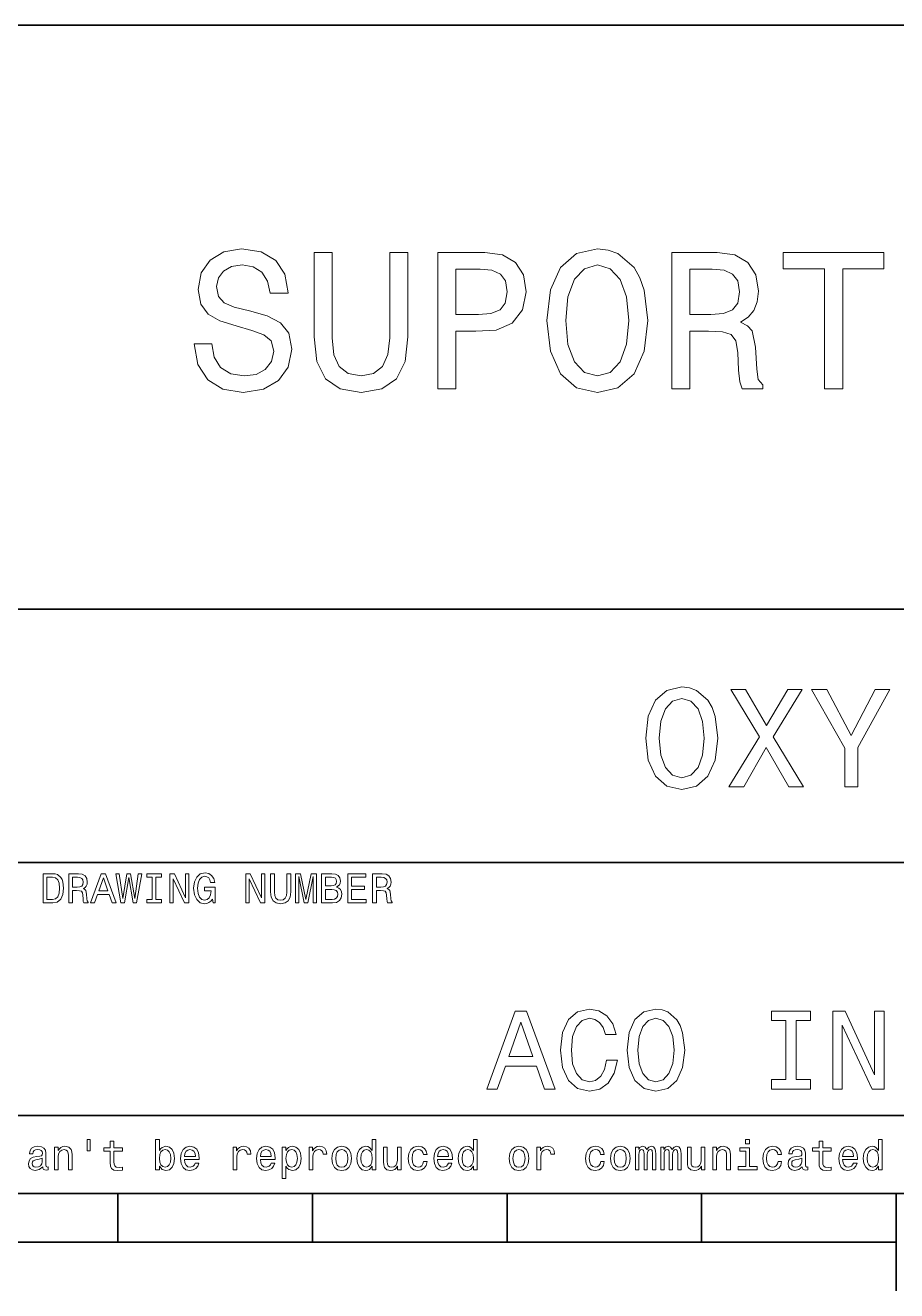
# Model space of a CAD drawing. Extents: x 0 to 420, y 0 to 297.
# Drawn here: x 265.2 to 310, y 5 to 70 of the extents above; entities that cross this region are included whole.
import ezdxf

# ---------------------------------------------------------------- set-up
doc = ezdxf.new("R2010")
doc.units = 0

msp = doc.modelspace()

# ---------------------------------------------------------------- linework, layer by layer
at = {"color": 7, "lineweight": 35}
for p, q in [((220, 70), (410, 70)), ((220, 40), (385, 40)), ((220, 27), (385, 27)), ((220, 14), (385, 14)), ((10, 10), (410, 10)), ((220, 10), (410, 10)), ((110, 7.5), (310, 7.5))]:
    msp.add_line(p, q, dxfattribs=at)
at = {"color": 7, "lineweight": 35, "ltscale": 0.0625}
for p, q in [((270, 10), (270, 7.5)), ((280, 10), (280, 7.5)), ((290, 10), (290, 7.5)), ((300, 10), (300, 7.5))]:
    msp.add_line(p, q, dxfattribs=at)
at = {"color": 7, "lineweight": 35, "ltscale": 0.125}
msp.add_line((310, 10), (310, 5), dxfattribs=at)
at = {"color": 7, "lineweight": 13}
for points in [[(274.829956, 53.643372), (273.912109, 53.643372), (274.113831, 52.574207), (274.618164, 51.787464), (275.394806, 51.3134), (276.443787, 51.14193), (277.482697, 51.303314), (278.259369, 51.747116), (278.753601, 52.443081), (278.93515, 53.36095), (278.783844, 54.188038), (278.360229, 54.722622), (277.674347, 55.075645), (276.75647, 55.337894), (275.969727, 55.529537), (275.455322, 55.751442), (275.162811, 56.074207), (275.072052, 56.578529), (275.162811, 57.032421), (275.425079, 57.375359), (275.828522, 57.607346), (276.38327, 57.688038), (276.94812, 57.587173), (277.391937, 57.314842), (277.684448, 56.86095), (277.825653, 56.245674), (278.7435, 56.245674), (278.7435, 56.26585), (278.582123, 57.213974), (278.108063, 57.920029), (277.361664, 58.363831), (276.353027, 58.515129), (275.445251, 58.363831), (274.739197, 57.940201), (274.285309, 57.28458), (274.123901, 56.437317), (274.255035, 55.680836), (274.638336, 55.166424), (275.2435, 54.823486), (276.070587, 54.561237), (276.887604, 54.32925), (277.502869, 54.107349), (277.876068, 53.78458), (278.007202, 53.260086), (277.886169, 52.725502), (277.573486, 52.322044), (277.099426, 52.069885), (276.484131, 51.989193), (275.798279, 52.100143), (275.273773, 52.422909), (274.940918, 52.947407)], [(292.047546, 54.833572), (292.229095, 53.260086), (292.753601, 52.100143), (293.570587, 51.384007), (294.639771, 51.14193), (295.698853, 51.384007), (296.52594, 52.100143), (297.040344, 53.260086), (297.231995, 54.833572), (297.040344, 56.396973), (296.818451, 57.032421), (296.52594, 57.556915), (295.698853, 58.273052), (295.194519, 58.454609), (294.639771, 58.525215), (293.560516, 58.273052), (292.7435, 57.567001), (292.229095, 56.407059)], [(280.085022, 53.996395), (280.226227, 52.735588), (280.670013, 51.837894), (281.416412, 51.323486), (282.495667, 51.14193), (283.56485, 51.323486), (284.311249, 51.837894), (284.755035, 52.725502), (284.906342, 53.996395), (284.906342, 58.333572), (283.968292, 58.333572), (283.968292, 53.945965), (283.877502, 53.088615), (283.605194, 52.473343), (283.141205, 52.110229), (282.495667, 51.989193), (281.829956, 52.110229), (281.365997, 52.473343), (281.093658, 53.078529), (281.01297, 53.945965), (281.01297, 58.333572), (280.085022, 58.333572)], [(286.439484, 51.333572), (287.367432, 51.333572), (287.367432, 54.288902), (288.39624, 54.288902), (289.43515, 54.339336), (290.262238, 54.692364), (290.796814, 55.378242), (290.978394, 56.31628), (290.837158, 57.183716), (290.433716, 57.819164), (289.768005, 58.20245), (288.860229, 58.333572), (286.439484, 58.333572)], [(298.462524, 51.333572), (299.400574, 51.333572), (299.400574, 54.288902), (300.358795, 54.288902), (301.06485, 54.258644), (301.508636, 54.117435), (301.750732, 53.78458), (301.851593, 53.18948), (301.902008, 52.2817), (301.962524, 51.6866), (302.083557, 51.333572), (303.142639, 51.333572), (303.142639, 51.525215), (302.910645, 51.807636), (302.829956, 52.33213), (302.759369, 53.461815), (302.587891, 54.298988), (302.355896, 54.561237), (301.992798, 54.75288), (302.39624, 55.005043), (302.67868, 55.358067), (302.860229, 55.801872), (302.920746, 56.336456), (302.779541, 57.183716), (302.376068, 57.819164), (301.710358, 58.20245), (300.802582, 58.333572), (298.462524, 58.333572)], [(306.319885, 51.333572), (307.247833, 51.333572), (307.247833, 57.486309), (309.365997, 57.486309), (309.365997, 58.333572), (304.19165, 58.333572), (304.19165, 57.486309), (306.319885, 57.486309)], [(288.608063, 57.476223), (289.213257, 57.415707), (289.657043, 57.224064), (289.919312, 56.871037), (290.010071, 56.31628), (289.90921, 55.731266), (289.636871, 55.378242), (289.172913, 55.196686), (288.537476, 55.146252), (287.367432, 55.146252), (287.367432, 57.476223)], [(293.015839, 54.833572), (293.126801, 56.054031), (293.459656, 56.951729), (293.97406, 57.496395), (294.639771, 57.688038), (295.29538, 57.496395), (295.809784, 56.941643), (296.142639, 56.043945), (296.263672, 54.833572), (296.142639, 53.61311), (295.809784, 52.715416), (295.29538, 52.17075), (294.639771, 51.989193), (293.97406, 52.17075), (293.459656, 52.715416), (293.126801, 53.603024)], [(300.540344, 57.476223), (301.155609, 57.415707), (301.589325, 57.224064), (301.861664, 56.871037), (301.952454, 56.31628), (301.851593, 55.731266), (301.579254, 55.378242), (301.115265, 55.196686), (300.479828, 55.146252), (299.400574, 55.146252), (299.400574, 57.476223)], [(297.125366, 33.381126), (297.255035, 32.257206), (297.629669, 31.428675), (298.213257, 30.917147), (298.976929, 30.744236), (299.733429, 30.917147), (300.324188, 31.428675), (300.69162, 32.257206), (300.828522, 33.381126), (300.69162, 34.497841), (300.533142, 34.951729), (300.324188, 35.32637), (299.733429, 35.837898), (299.373199, 35.967579), (298.976929, 36.018013), (298.206055, 35.837898), (297.622467, 35.333572), (297.255035, 34.505043)], [(301.404877, 30.881124), (302.161377, 30.881124), (303.306915, 32.905621), (304.47406, 30.881124), (305.237732, 30.881124), (303.674347, 33.453171), (305.158508, 35.888329), (304.430817, 35.888329), (303.328522, 34.036743), (302.247833, 35.888329), (301.491333, 35.888329), (302.968292, 33.445965)], [(308.02594, 30.881124), (308.02594, 32.905621), (309.668579, 35.888329), (308.919312, 35.888329), (307.687317, 33.518013), (306.440918, 35.888329), (305.641205, 35.888329), (307.355896, 32.862392), (307.355896, 30.881124)], [(297.816986, 33.381126), (297.89624, 34.252884), (298.134003, 34.894093), (298.501434, 35.283142), (298.976929, 35.420029), (299.445251, 35.283142), (299.812683, 34.886887), (300.050415, 34.245678), (300.136871, 33.381126), (300.050415, 32.509365), (299.812683, 31.868156), (299.445251, 31.479107), (298.976929, 31.349424), (298.501434, 31.479107), (298.134003, 31.868156), (297.89624, 32.502163)], [(266.648407, 26.418587), (266.149139, 26.418587), (266.149139, 24.918587), (266.648407, 24.918587), (266.884003, 24.966137), (267.059082, 25.11095), (267.167145, 25.34654), (267.206055, 25.668587), (267.171478, 25.997116), (267.128235, 26.126801), (267.067719, 26.230547), (266.892639, 26.371037), (266.778107, 26.405619)], [(266.63327, 26.239193), (266.797546, 26.206772), (266.909943, 26.107347), (266.976959, 25.930115), (266.998566, 25.668587), (266.974792, 25.415705), (266.907776, 25.238472), (266.793213, 25.132565), (266.63327, 25.097982), (266.350159, 25.097982), (266.350159, 26.239193)], [(267.469727, 24.918587), (267.670746, 24.918587), (267.670746, 25.551872), (267.876068, 25.551872), (268.027374, 25.545387), (268.122467, 25.515129), (268.174347, 25.443804), (268.195953, 25.31628), (268.206787, 25.121758), (268.219727, 24.994236), (268.245667, 24.918587), (268.472626, 24.918587), (268.472626, 24.959654), (268.422913, 25.020172), (268.405609, 25.132565), (268.390503, 25.37464), (268.35376, 25.554033), (268.304047, 25.610229), (268.226227, 25.651297), (268.312683, 25.70533), (268.373199, 25.780979), (268.412109, 25.87608), (268.425079, 25.990633), (268.394806, 26.17219), (268.30835, 26.308357), (268.16571, 26.39049), (267.971191, 26.418587), (267.469727, 26.418587)], [(267.914978, 26.234869), (268.046844, 26.221901), (268.139771, 26.180834), (268.19812, 26.105186), (268.21759, 25.986311), (268.195953, 25.86095), (268.137604, 25.785301), (268.038177, 25.746397), (267.902008, 25.73559), (267.670746, 25.73559), (267.670746, 26.234869)], [(268.595825, 24.918587), (268.794678, 24.918587), (268.952454, 25.359509), (269.551147, 25.359509), (269.708923, 24.918587), (269.912109, 24.918587), (269.363098, 26.420748), (269.142639, 26.420748)], [(269.021606, 25.543226), (269.252869, 26.204609), (269.484161, 25.543226)], [(270.145538, 24.918587), (270.335724, 24.918587), (270.55188, 26.21974), (270.774506, 24.918587), (270.956055, 24.918587), (271.219727, 26.420748), (271.046844, 26.420748), (270.860962, 25.14337), (270.646973, 26.420748), (270.458923, 26.420748), (270.249268, 25.14337), (270.063416, 26.420748), (269.886169, 26.420748)], [(271.755768, 25.100143), (271.479095, 25.100143), (271.479095, 24.918587), (272.231262, 24.918587), (272.231262, 25.100143), (271.95462, 25.100143), (271.95462, 26.23703), (272.231262, 26.23703), (272.231262, 26.418587), (271.479095, 26.418587), (271.479095, 26.23703), (271.755768, 26.23703)], [(272.663544, 24.918587), (272.842926, 24.918587), (272.842926, 26.148415), (273.417877, 24.918587), (273.649139, 24.918587), (273.649139, 26.418587), (273.46759, 26.418587), (273.46759, 25.188759), (272.899139, 26.418587), (272.663544, 26.418587)], [(274.853027, 25.119595), (274.889771, 24.918587), (274.997833, 24.918587), (274.997833, 25.729105), (274.451019, 25.729105), (274.451019, 25.545387), (274.788177, 25.545387), (274.788177, 25.532419), (274.762238, 25.333572), (274.693085, 25.186598), (274.587189, 25.093658), (274.455322, 25.0634), (274.30835, 25.102304), (274.193817, 25.219019), (274.120331, 25.411383), (274.094391, 25.675072), (274.118164, 25.936598), (274.19165, 26.128962), (274.30835, 26.245676), (274.466125, 26.286743), (274.574219, 26.265129), (274.662811, 26.204609), (274.727661, 26.103025), (274.764404, 25.966858), (274.978394, 25.966858), (274.92218, 26.174351), (274.816284, 26.329969), (274.667145, 26.425072), (274.479095, 26.459654), (274.232697, 26.405619), (274.046844, 26.247837), (273.927948, 25.999279), (273.886902, 25.668587), (273.927948, 25.335733), (274.046844, 25.087175), (274.221893, 24.929394), (274.442352, 24.87752), (274.565552, 24.894812), (274.675781, 24.93804), (274.770905, 25.013687)], [(276.567017, 24.918587), (276.746399, 24.918587), (276.746399, 26.148415), (277.32132, 24.918587), (277.552582, 24.918587), (277.552582, 26.418587), (277.371033, 26.418587), (277.371033, 25.188759), (276.802582, 26.418587), (276.567017, 26.418587)], [(277.844391, 25.489191), (277.874634, 25.219019), (277.969727, 25.026655), (278.1297, 24.916426), (278.360962, 24.87752), (278.590057, 24.916426), (278.75, 25.026655), (278.845093, 25.216858), (278.877533, 25.489191), (278.877533, 26.418587), (278.676514, 26.418587), (278.676514, 25.478386), (278.657074, 25.294668), (278.598694, 25.162823), (278.499268, 25.085012), (278.360962, 25.059076), (278.218292, 25.085012), (278.118866, 25.162823), (278.060516, 25.292505), (278.043243, 25.478386), (278.043243, 26.418587), (277.844391, 26.418587)], [(279.121765, 24.918587), (279.288177, 24.918587), (279.288177, 26.280258), (279.569153, 24.918587), (279.755035, 24.918587), (280.033875, 26.280258), (280.033875, 24.918587), (280.202454, 24.918587), (280.202454, 26.418587), (279.938751, 26.418587), (279.662109, 25.095819), (279.387604, 26.418587), (279.121765, 26.418587)], [(281.233429, 25.729105), (281.384735, 25.854465), (281.423645, 25.938759), (281.436615, 26.042505), (281.408508, 26.204609), (281.324219, 26.321325), (281.188049, 26.392651), (280.997833, 26.418587), (280.463989, 26.418587), (280.463989, 24.918587), (281.028107, 24.918587), (281.229095, 24.948847), (281.378235, 25.037462), (281.471191, 25.177952), (281.503601, 25.368155), (281.484161, 25.495676), (281.432281, 25.601583), (281.347992, 25.679394)], [(280.956787, 25.796108), (280.662842, 25.796108), (280.662842, 26.239193), (280.97406, 26.239193), (281.09079, 26.226223), (281.172913, 26.187319), (281.222626, 26.120316), (281.239929, 26.020893), (281.220459, 25.921469), (281.168579, 25.852304), (281.079987, 25.809076)], [(281.810516, 24.918587), (282.761536, 24.918587), (282.761536, 25.100143), (282.009369, 25.100143), (282.009369, 25.608068), (282.679382, 25.608068), (282.679382, 25.787462), (282.009369, 25.787462), (282.009369, 26.23703), (282.744232, 26.23703), (282.744232, 26.418587), (281.810516, 26.418587)], [(283.083588, 24.918587), (283.284576, 24.918587), (283.284576, 25.551872), (283.489929, 25.551872), (283.641205, 25.545387), (283.736328, 25.515129), (283.788177, 25.443804), (283.809814, 25.31628), (283.820618, 25.121758), (283.833588, 24.994236), (283.859497, 24.918587), (284.086456, 24.918587), (284.086456, 24.959654), (284.036743, 25.020172), (284.01947, 25.132565), (284.004333, 25.37464), (283.96759, 25.554033), (283.917877, 25.610229), (283.840057, 25.651297), (283.926514, 25.70533), (283.98703, 25.780979), (284.02594, 25.87608), (284.03891, 25.990633), (284.008636, 26.17219), (283.92218, 26.308357), (283.779541, 26.39049), (283.585022, 26.418587), (283.083588, 26.418587)], [(283.528809, 26.234869), (283.660675, 26.221901), (283.753601, 26.180834), (283.811951, 26.105186), (283.831421, 25.986311), (283.809814, 25.86095), (283.751434, 25.785301), (283.652008, 25.746397), (283.515839, 25.73559), (283.284576, 25.73559), (283.284576, 26.234869)], [(281.004333, 25.097982), (280.662842, 25.097982), (280.662842, 25.614552), (280.984863, 25.614552), (281.121033, 25.599422), (281.218292, 25.554033), (281.276672, 25.476223), (281.296112, 25.363832), (281.276672, 25.244955), (281.222626, 25.162823), (281.131836, 25.113111)], [(288.959625, 15.36023), (289.489899, 15.36023), (289.910645, 16.536022), (291.507202, 16.536022), (291.927948, 15.36023), (292.469727, 15.36023), (291.005737, 19.365993), (290.417847, 19.365993)], [(295.115265, 16.847261), (294.999969, 16.363111), (294.809784, 16.01729), (294.544647, 15.804034), (294.233398, 15.73487), (293.858765, 15.838616), (293.564819, 16.149857), (293.368866, 16.657061), (293.30545, 17.360229), (293.368866, 18.057636), (293.559052, 18.570604), (293.852997, 18.881844), (294.233398, 18.991354), (294.510071, 18.933718), (294.746368, 18.772335), (294.930817, 18.512968), (295.057617, 18.155619), (295.605164, 18.155619), (295.432251, 18.703171), (295.132538, 19.118156), (294.723328, 19.377522), (294.233398, 19.46974), (293.622467, 19.325649), (293.155609, 18.92219), (292.855896, 18.259365), (292.752136, 17.360229), (292.855896, 16.461096), (293.155609, 15.798271), (293.622467, 15.389049), (294.233398, 15.25072), (294.76944, 15.36023), (295.201721, 15.665706), (295.507202, 16.167147), (295.668579, 16.847261)], [(296.170013, 17.360229), (296.273773, 16.461096), (296.573456, 15.798271), (297.040344, 15.389049), (297.651276, 15.25072), (298.25647, 15.389049), (298.729095, 15.798271), (299.023041, 16.461096), (299.132538, 17.360229), (299.023041, 18.253601), (298.89624, 18.616714), (298.729095, 18.916426), (298.25647, 19.325649), (297.968292, 19.429394), (297.651276, 19.46974), (297.034576, 19.325649), (296.567719, 18.92219), (296.273773, 18.259365)], [(296.723328, 17.360229), (296.786713, 18.057636), (296.976929, 18.570604), (297.270874, 18.881844), (297.651276, 18.991354), (298.025909, 18.881844), (298.319855, 18.564842), (298.510071, 18.051872), (298.579224, 17.360229), (298.510071, 16.662825), (298.319855, 16.149857), (298.025909, 15.838616), (297.651276, 15.73487), (297.270874, 15.838616), (296.976929, 16.149857), (296.786713, 16.657061)], [(304.325623, 15.84438), (303.587891, 15.84438), (303.587891, 15.36023), (305.593628, 15.36023), (305.593628, 15.84438), (304.855896, 15.84438), (304.855896, 18.87608), (305.593628, 18.87608), (305.593628, 19.360229), (303.587891, 19.360229), (303.587891, 18.87608), (304.325623, 18.87608)], [(306.746368, 15.36023), (307.224762, 15.36023), (307.224762, 18.639769), (308.757904, 15.36023), (309.374634, 15.36023), (309.374634, 19.360229), (308.890472, 19.360229), (308.890472, 16.080692), (307.374634, 19.360229), (306.746368, 19.360229)], [(290.095093, 17.025936), (290.711792, 18.789625), (291.328522, 17.025936)], [(266.131836, 11.365634), (266.131836, 11.35915), (266.142639, 11.285663), (266.175049, 11.233789), (266.311218, 11.192723), (266.417145, 11.210014), (266.417145, 11.356989), (266.371765, 11.350505), (266.311218, 11.378602), (266.300415, 11.465057), (266.300415, 12.065923), (266.274475, 12.21938), (266.198853, 12.32745), (266.066986, 12.392291), (265.881104, 12.416066), (265.699554, 12.39013), (265.565552, 12.316643), (265.481262, 12.202089), (265.453156, 12.050793), (265.453156, 12.037825), (265.623901, 12.037825), (265.639038, 12.128603), (265.686584, 12.193444), (265.764404, 12.232349), (265.874634, 12.247478), (265.98053, 12.236671), (266.056183, 12.204251), (266.101563, 12.148055), (266.116699, 12.070245), (266.108063, 11.979467), (266.073486, 11.934078), (265.98703, 11.912464), (265.824921, 11.895173), (265.639038, 11.856268), (265.507202, 11.787104), (265.429382, 11.679035), (265.405609, 11.519093), (265.427216, 11.376441), (265.494232, 11.270534), (265.602295, 11.20353), (265.751434, 11.179755), (265.952454, 11.225144)], [(266.7435, 11.214337), (266.933716, 11.214337), (266.933716, 11.884366), (266.953156, 12.037825), (267.015839, 12.150216), (267.113098, 12.21938), (267.242798, 12.245317), (267.346527, 12.223703), (267.411377, 12.165346), (267.443787, 12.068084), (267.45459, 11.938401), (267.45459, 11.214337), (267.644806, 11.214337), (267.644806, 11.977305), (267.636169, 12.130764), (267.59726, 12.258286), (267.469727, 12.375), (267.270874, 12.416066), (267.160645, 12.400937), (267.067719, 12.359871), (266.987732, 12.290707), (266.925049, 12.197767), (266.925049, 12.375), (266.7435, 12.375)], [(268.420746, 12.768372), (268.420746, 12.180475), (268.565552, 12.180475), (268.565552, 12.768372)], [(269.600861, 12.173991), (269.600861, 11.59258), (269.613831, 11.404539), (269.674347, 11.274856), (269.79538, 11.199207), (270.000702, 11.173271), (270.225494, 11.184078), (270.225494, 11.348343), (270.061218, 11.335375), (269.912079, 11.352666), (269.832123, 11.4067), (269.797546, 11.497478), (269.791046, 11.625), (269.791046, 12.173991), (270.225494, 12.173991), (270.225494, 12.336096), (269.791046, 12.336096), (269.791046, 12.675432), (269.600861, 12.675432), (269.600861, 12.336096), (269.272339, 12.336096), (269.272339, 12.173991)], [(272.127502, 11.393732), (272.268005, 11.227305), (272.460358, 11.173271), (272.641907, 11.214337), (272.786743, 11.337536), (272.877502, 11.534222), (272.912079, 11.79575), (272.877502, 12.057277), (272.784576, 12.251801), (272.641907, 12.372839), (272.460358, 12.416066), (272.270142, 12.359871), (272.192352, 12.290707), (272.127502, 12.197767), (272.127502, 12.766211), (271.937317, 12.766211), (271.937317, 11.214337), (272.127502, 11.214337)], [(273.41568, 11.739553), (274.176483, 11.739553), (274.17865, 11.82817), (274.144073, 12.076729), (274.048981, 12.262609), (273.897675, 12.375), (273.696655, 12.416066), (273.5, 12.372839), (273.348694, 12.251801), (273.251434, 12.055116), (273.216858, 11.79575), (273.249268, 11.5299), (273.346527, 11.335375), (273.495667, 11.214337), (273.690186, 11.173271), (273.858765, 11.201369), (273.997101, 11.274856), (274.098694, 11.391571), (274.157043, 11.547191), (273.968994, 11.547191), (273.930115, 11.460735), (273.873901, 11.395893), (273.713959, 11.34402), (273.590759, 11.367796), (273.497833, 11.443444), (273.437317, 11.566643), (273.41568, 11.733069)], [(275.922882, 11.214337), (276.113098, 11.214337), (276.113098, 11.877882), (276.132538, 12.037825), (276.190918, 12.152378), (276.286011, 12.221542), (276.413513, 12.245317), (276.508636, 12.230187), (276.579956, 12.18696), (276.623169, 12.113473), (276.638306, 12.01405), (276.830688, 12.01405), (276.804749, 12.189121), (276.733398, 12.314482), (276.614532, 12.39013), (276.452423, 12.416066), (276.342194, 12.398775), (276.247101, 12.355548), (276.162811, 12.282061), (276.095795, 12.182637), (276.095795, 12.375), (275.922882, 12.375)], [(277.319153, 11.739553), (278.079956, 11.739553), (278.082123, 11.82817), (278.047546, 12.076729), (277.952423, 12.262609), (277.801147, 12.375), (277.600128, 12.416066), (277.403442, 12.372839), (277.252136, 12.251801), (277.154877, 12.055116), (277.1203, 11.79575), (277.15271, 11.5299), (277.249969, 11.335375), (277.399109, 11.214337), (277.593628, 11.173271), (277.762238, 11.201369), (277.900543, 11.274856), (278.002136, 11.391571), (278.060486, 11.547191), (277.872467, 11.547191), (277.833557, 11.460735), (277.777344, 11.395893), (277.617401, 11.34402), (277.494202, 11.367796), (277.401276, 11.443444), (277.340759, 11.566643), (277.319153, 11.733069)], [(278.63327, 12.195605), (278.63327, 12.375), (278.443054, 12.375), (278.443054, 10.76477), (278.63327, 10.76477), (278.63327, 11.391571), (278.700256, 11.289986), (278.775909, 11.222982), (278.966125, 11.173271), (279.147675, 11.214337), (279.290314, 11.337536), (279.38327, 11.532061), (279.417847, 11.79575), (279.38327, 12.057277), (279.290314, 12.251801), (279.147675, 12.372839), (278.966125, 12.416066), (278.862366, 12.403098), (278.773743, 12.362032), (278.69812, 12.292868)], [(279.826355, 11.214337), (280.016541, 11.214337), (280.016541, 11.877882), (280.036011, 12.037825), (280.09436, 12.152378), (280.189453, 12.221542), (280.316986, 12.245317), (280.412079, 12.230187), (280.483398, 12.18696), (280.526642, 12.113473), (280.541748, 12.01405), (280.734131, 12.01405), (280.708191, 12.189121), (280.636871, 12.314482), (280.517975, 12.39013), (280.355896, 12.416066), (280.245667, 12.398775), (280.150543, 12.355548), (280.066254, 12.282061), (279.999268, 12.182637), (279.999268, 12.375), (279.826355, 12.375)], [(280.999969, 11.793588), (281.034546, 11.5299), (281.133972, 11.335375), (281.291748, 11.214337), (281.503571, 11.173271), (281.713226, 11.214337), (281.871002, 11.333214), (281.970428, 11.527738), (282.007172, 11.793588), (281.970428, 12.057277), (281.871002, 12.253963), (281.713226, 12.372839), (281.503571, 12.416066), (281.291748, 12.372839), (281.133972, 12.251801), (281.034546, 12.057277)], [(283.070587, 11.393732), (283.070587, 11.214337), (283.260773, 11.214337), (283.260773, 12.766211), (283.072754, 12.766211), (283.072754, 12.197767), (282.927917, 12.362032), (282.839294, 12.400937), (282.737732, 12.416066), (282.554016, 12.372839), (282.411346, 12.251801), (282.31842, 12.057277), (282.286011, 11.79575), (282.31842, 11.534222), (282.411346, 11.337536), (282.554016, 11.214337), (282.737732, 11.173271), (282.839294, 11.188401), (282.930084, 11.227305)], [(284.553284, 12.375), (284.363098, 12.375), (284.363098, 11.704971), (284.341461, 11.549352), (284.278778, 11.43696), (284.181519, 11.367796), (284.054016, 11.346182), (283.952423, 11.363473), (283.887573, 11.415346), (283.85083, 11.503963), (283.842194, 11.629323), (283.842194, 12.375), (283.651978, 12.375), (283.651978, 11.612032), (283.658478, 11.458573), (283.699524, 11.331052), (283.82489, 11.214337), (284.025909, 11.173271), (284.133972, 11.188401), (284.226929, 11.227305), (284.306885, 11.294309), (284.371735, 11.391571), (284.371735, 11.214337), (284.553284, 11.214337)], [(285.698822, 11.990274), (285.886841, 11.990274), (285.847961, 12.163185), (285.755005, 12.299352), (285.610199, 12.383646), (285.42215, 12.416066), (285.214661, 12.372839), (285.056885, 12.251801), (284.957458, 12.055116), (284.922882, 11.791427), (284.955292, 11.5299), (285.052551, 11.335375), (285.206024, 11.214337), (285.41568, 11.173271), (285.601563, 11.205692), (285.746368, 11.29647), (285.845795, 11.439121), (285.889038, 11.629323), (285.707458, 11.629323), (285.675049, 11.508286), (285.614532, 11.417507), (285.528076, 11.361311), (285.42215, 11.34402), (285.290314, 11.372118), (285.195221, 11.458573), (285.136841, 11.599064), (285.117401, 11.797911), (285.136841, 11.992435), (285.197388, 12.132925), (285.294647, 12.21938), (285.42215, 12.24964), (285.534546, 12.230187), (285.618835, 12.180475), (285.675049, 12.098343)], [(286.427216, 11.739553), (287.188019, 11.739553), (287.190186, 11.82817), (287.155579, 12.076729), (287.060486, 12.262609), (286.90918, 12.375), (286.708191, 12.416066), (286.511505, 12.372839), (286.360199, 12.251801), (286.262939, 12.055116), (286.228363, 11.79575), (286.260773, 11.5299), (286.358032, 11.335375), (286.507172, 11.214337), (286.701691, 11.173271), (286.8703, 11.201369), (287.008606, 11.274856), (287.110199, 11.391571), (287.168579, 11.547191), (286.98053, 11.547191), (286.94162, 11.460735), (286.885437, 11.395893), (286.725464, 11.34402), (286.602295, 11.367796), (286.509338, 11.443444), (286.448822, 11.566643), (286.427216, 11.733069)], [(288.275208, 11.393732), (288.275208, 11.214337), (288.465393, 11.214337), (288.465393, 12.766211), (288.277344, 12.766211), (288.277344, 12.197767), (288.132538, 12.362032), (288.043915, 12.400937), (287.942322, 12.416066), (287.758606, 12.372839), (287.615967, 12.251801), (287.523041, 12.057277), (287.490601, 11.79575), (287.523041, 11.534222), (287.615967, 11.337536), (287.758606, 11.214337), (287.942322, 11.173271), (288.043915, 11.188401), (288.134705, 11.227305)], [(290.108032, 11.793588), (290.142639, 11.5299), (290.242065, 11.335375), (290.399841, 11.214337), (290.611633, 11.173271), (290.821289, 11.214337), (290.979095, 11.333214), (291.078491, 11.527738), (291.115265, 11.793588), (291.078491, 12.057277), (290.979095, 12.253963), (290.821289, 12.372839), (290.611633, 12.416066), (290.399841, 12.372839), (290.242065, 12.251801), (290.142639, 12.057277)], [(291.536743, 11.214337), (291.726929, 11.214337), (291.726929, 11.877882), (291.746368, 12.037825), (291.804749, 12.152378), (291.899841, 12.221542), (292.027344, 12.245317), (292.122467, 12.230187), (292.193787, 12.18696), (292.237, 12.113473), (292.252136, 12.01405), (292.444519, 12.01405), (292.418579, 12.189121), (292.347229, 12.314482), (292.228363, 12.39013), (292.066254, 12.416066), (291.956024, 12.398775), (291.860931, 12.355548), (291.776642, 12.282061), (291.709625, 12.182637), (291.709625, 12.375), (291.536743, 12.375)], [(294.806885, 11.990274), (294.994934, 11.990274), (294.956055, 12.163185), (294.863098, 12.299352), (294.718292, 12.383646), (294.530243, 12.416066), (294.322754, 12.372839), (294.164978, 12.251801), (294.065552, 12.055116), (294.030975, 11.791427), (294.063385, 11.5299), (294.160645, 11.335375), (294.314117, 11.214337), (294.523773, 11.173271), (294.709656, 11.205692), (294.854462, 11.29647), (294.953888, 11.439121), (294.997101, 11.629323), (294.815552, 11.629323), (294.783142, 11.508286), (294.722595, 11.417507), (294.636169, 11.361311), (294.530243, 11.34402), (294.398407, 11.372118), (294.303284, 11.458573), (294.244934, 11.599064), (294.225494, 11.797911), (294.244934, 11.992435), (294.305481, 12.132925), (294.40271, 12.21938), (294.530243, 12.24964), (294.642639, 12.230187), (294.726929, 12.180475), (294.783142, 12.098343)], [(295.312683, 11.793588), (295.34726, 11.5299), (295.446686, 11.335375), (295.604462, 11.214337), (295.816284, 11.173271), (296.02594, 11.214337), (296.183716, 11.333214), (296.283142, 11.527738), (296.319885, 11.793588), (296.283142, 12.057277), (296.183716, 12.253963), (296.02594, 12.372839), (295.816284, 12.416066), (295.604462, 12.372839), (295.446686, 12.251801), (295.34726, 12.057277)], [(296.59436, 11.214337), (296.76944, 11.214337), (296.76944, 11.990274), (296.780243, 12.106989), (296.812683, 12.191282), (296.862366, 12.240994), (296.927216, 12.260447), (296.979095, 12.243155), (297.013672, 12.199928), (297.030975, 12.126441), (297.037445, 12.029179), (297.037445, 11.214337), (297.201721, 11.214337), (297.201721, 11.990274), (297.212524, 12.104827), (297.244934, 12.189121), (297.296814, 12.240994), (297.361664, 12.260447), (297.413544, 12.243155), (297.44812, 12.199928), (297.469727, 12.029179), (297.469727, 11.214337), (297.644806, 11.214337), (297.644806, 12.016211), (297.634003, 12.182637), (297.599426, 12.310159), (297.530243, 12.387968), (297.417847, 12.416066), (297.286011, 12.372839), (297.184448, 12.247478), (297.104462, 12.370678), (296.970459, 12.416066), (296.84726, 12.372839), (296.76297, 12.251801), (296.76297, 12.375), (296.59436, 12.375)], [(297.895538, 11.214337), (298.070618, 11.214337), (298.070618, 11.990274), (298.081421, 12.106989), (298.113831, 12.191282), (298.163544, 12.240994), (298.228394, 12.260447), (298.280243, 12.243155), (298.314819, 12.199928), (298.332123, 12.126441), (298.338623, 12.029179), (298.338623, 11.214337), (298.502869, 11.214337), (298.502869, 11.990274), (298.513672, 12.104827), (298.546112, 12.189121), (298.597961, 12.240994), (298.662811, 12.260447), (298.714691, 12.243155), (298.749268, 12.199928), (298.770874, 12.029179), (298.770874, 11.214337), (298.945953, 11.214337), (298.945953, 12.016211), (298.93515, 12.182637), (298.900574, 12.310159), (298.831421, 12.387968), (298.719025, 12.416066), (298.587158, 12.372839), (298.485596, 12.247478), (298.405609, 12.370678), (298.271606, 12.416066), (298.148407, 12.372839), (298.064117, 12.251801), (298.064117, 12.375), (297.895538, 12.375)], [(300.167145, 12.375), (299.976929, 12.375), (299.976929, 11.704971), (299.955322, 11.549352), (299.892639, 11.43696), (299.79538, 11.367796), (299.667847, 11.346182), (299.566284, 11.363473), (299.501434, 11.415346), (299.464691, 11.503963), (299.456055, 11.629323), (299.456055, 12.375), (299.265839, 12.375), (299.265839, 11.612032), (299.272339, 11.458573), (299.313416, 11.331052), (299.438751, 11.214337), (299.639771, 11.173271), (299.747833, 11.188401), (299.840759, 11.227305), (299.920746, 11.294309), (299.985596, 11.391571), (299.985596, 11.214337), (300.167145, 11.214337)], [(300.573486, 11.214337), (300.763672, 11.214337), (300.763672, 11.884366), (300.783142, 12.037825), (300.845825, 12.150216), (300.943085, 12.21938), (301.072754, 12.245317), (301.176514, 12.223703), (301.241364, 12.165346), (301.273773, 12.068084), (301.284576, 11.938401), (301.284576, 11.214337), (301.474792, 11.214337), (301.474792, 11.977305), (301.466125, 12.130764), (301.427246, 12.258286), (301.299713, 12.375), (301.100861, 12.416066), (300.990631, 12.400937), (300.897705, 12.359871), (300.817719, 12.290707), (300.755035, 12.197767), (300.755035, 12.375), (300.573486, 12.375)], [(302.462524, 12.766211), (302.261536, 12.766211), (302.261536, 12.550073), (302.462524, 12.550073)], [(303.914978, 11.990274), (304.103027, 11.990274), (304.064117, 12.163185), (303.971191, 12.299352), (303.826355, 12.383646), (303.638336, 12.416066), (303.430847, 12.372839), (303.273071, 12.251801), (303.173645, 12.055116), (303.139038, 11.791427), (303.171478, 11.5299), (303.268738, 11.335375), (303.42218, 11.214337), (303.631836, 11.173271), (303.817719, 11.205692), (303.962524, 11.29647), (304.061951, 11.439121), (304.105194, 11.629323), (303.923645, 11.629323), (303.891205, 11.508286), (303.830688, 11.417507), (303.744232, 11.361311), (303.638336, 11.34402), (303.50647, 11.372118), (303.411377, 11.458573), (303.353027, 11.599064), (303.333588, 11.797911), (303.353027, 11.992435), (303.413544, 12.132925), (303.510803, 12.21938), (303.638336, 12.24964), (303.750732, 12.230187), (303.835022, 12.180475), (303.891205, 12.098343)], [(305.166443, 11.365634), (305.166443, 11.35915), (305.177246, 11.285663), (305.209656, 11.233789), (305.345825, 11.192723), (305.451721, 11.210014), (305.451721, 11.356989), (305.406342, 11.350505), (305.345825, 11.378602), (305.335022, 11.465057), (305.335022, 12.065923), (305.309082, 12.21938), (305.233429, 12.32745), (305.101593, 12.392291), (304.91571, 12.416066), (304.734161, 12.39013), (304.600159, 12.316643), (304.515869, 12.202089), (304.487762, 12.050793), (304.487762, 12.037825), (304.658508, 12.037825), (304.673645, 12.128603), (304.721191, 12.193444), (304.799011, 12.232349), (304.909241, 12.247478), (305.015137, 12.236671), (305.09079, 12.204251), (305.136169, 12.148055), (305.151306, 12.070245), (305.142639, 11.979467), (305.108093, 11.934078), (305.021606, 11.912464), (304.859497, 11.895173), (304.673645, 11.856268), (304.541809, 11.787104), (304.463989, 11.679035), (304.440216, 11.519093), (304.461823, 11.376441), (304.528809, 11.270534), (304.636902, 11.20353), (304.786011, 11.179755), (304.98703, 11.225144)], [(306.033142, 12.173991), (306.033142, 11.59258), (306.046112, 11.404539), (306.106628, 11.274856), (306.227661, 11.199207), (306.433014, 11.173271), (306.657776, 11.184078), (306.657776, 11.348343), (306.49353, 11.335375), (306.344391, 11.352666), (306.264404, 11.4067), (306.229828, 11.497478), (306.223358, 11.625), (306.223358, 12.173991), (306.657776, 12.173991), (306.657776, 12.336096), (306.223358, 12.336096), (306.223358, 12.675432), (306.033142, 12.675432), (306.033142, 12.336096), (305.70462, 12.336096), (305.70462, 12.173991)], [(307.245697, 11.739553), (308.0065, 11.739553), (308.008667, 11.82817), (307.97406, 12.076729), (307.878967, 12.262609), (307.727661, 12.375), (307.526672, 12.416066), (307.329987, 12.372839), (307.17868, 12.251801), (307.081421, 12.055116), (307.046844, 11.79575), (307.079254, 11.5299), (307.176514, 11.335375), (307.325653, 11.214337), (307.520172, 11.173271), (307.688782, 11.201369), (307.827087, 11.274856), (307.92868, 11.391571), (307.987061, 11.547191), (307.799011, 11.547191), (307.760101, 11.460735), (307.703918, 11.395893), (307.543945, 11.34402), (307.420776, 11.367796), (307.32782, 11.443444), (307.267303, 11.566643), (307.245697, 11.733069)], [(309.093689, 11.393732), (309.093689, 11.214337), (309.283875, 11.214337), (309.283875, 12.766211), (309.095825, 12.766211), (309.095825, 12.197767), (308.951019, 12.362032), (308.862396, 12.400937), (308.760803, 12.416066), (308.577087, 12.372839), (308.434448, 12.251801), (308.341522, 12.057277), (308.309082, 11.79575), (308.341522, 11.534222), (308.434448, 11.337536), (308.577087, 11.214337), (308.760803, 11.173271), (308.862396, 11.188401), (308.953186, 11.227305)], [(266.110229, 11.620677), (266.08429, 11.508286), (266.015137, 11.42183), (265.911377, 11.365634), (265.783844, 11.346182), (265.701721, 11.356989), (265.643372, 11.391571), (265.606628, 11.452089), (265.595825, 11.536384), (265.604462, 11.612032), (265.639038, 11.666066), (265.777374, 11.726585), (265.952454, 11.752522), (266.110229, 11.804395)], [(272.71756, 11.79575), (272.695953, 11.601225), (272.637604, 11.458573), (272.544647, 11.372118), (272.427948, 11.34402), (272.300415, 11.372118), (272.207489, 11.458573), (272.149109, 11.599064), (272.129669, 11.79575), (272.149109, 11.990274), (272.207489, 12.130764), (272.300415, 12.215057), (272.427948, 12.245317), (272.544647, 12.215057), (272.637604, 12.128603), (272.695953, 11.988112)], [(273.41568, 11.899496), (273.439453, 12.048632), (273.497833, 12.158862), (273.586426, 12.225864), (273.703156, 12.24964), (273.817719, 12.225864), (273.906311, 12.158862), (273.960358, 12.048632), (273.979797, 11.899496)], [(277.319153, 11.899496), (277.342926, 12.048632), (277.401276, 12.158862), (277.489899, 12.225864), (277.606598, 12.24964), (277.721161, 12.225864), (277.809784, 12.158862), (277.8638, 12.048632), (277.88327, 11.899496)], [(278.933685, 11.34402), (278.806183, 11.372118), (278.713226, 11.458573), (278.654877, 11.599064), (278.635437, 11.79575), (278.654877, 11.990274), (278.713226, 12.130764), (278.806183, 12.215057), (278.933685, 12.245317), (279.050415, 12.215057), (279.143341, 12.128603), (279.201721, 11.988112), (279.223328, 11.79575), (279.201721, 11.601225), (279.143341, 11.458573), (279.050415, 11.372118)], [(281.194489, 11.79575), (281.213959, 11.990274), (281.274475, 12.130764), (281.371735, 12.217219), (281.503571, 12.247478), (281.63327, 12.217219), (281.73053, 12.132925), (281.791046, 11.990274), (281.812653, 11.79575), (281.791046, 11.599064), (281.73053, 11.456412), (281.63327, 11.369957), (281.503571, 11.341859), (281.371735, 11.369957), (281.274475, 11.456412), (281.213959, 11.599064)], [(282.770142, 12.245317), (282.895508, 12.215057), (282.990601, 12.130764), (283.046814, 11.990274), (283.06842, 11.79575), (283.046814, 11.599064), (282.990601, 11.458573), (282.895508, 11.372118), (282.770142, 11.34402), (282.651276, 11.372118), (282.560486, 11.458573), (282.499969, 11.601225), (282.48053, 11.79575), (282.499969, 11.988112), (282.560486, 12.128603), (282.651276, 12.215057)], [(286.427216, 11.899496), (286.450989, 12.048632), (286.509338, 12.158862), (286.597961, 12.225864), (286.714661, 12.24964), (286.829224, 12.225864), (286.917847, 12.158862), (286.971863, 12.048632), (286.991333, 11.899496)], [(287.974762, 12.245317), (288.100128, 12.215057), (288.195221, 12.130764), (288.251404, 11.990274), (288.273041, 11.79575), (288.251404, 11.599064), (288.195221, 11.458573), (288.100128, 11.372118), (287.974762, 11.34402), (287.855896, 11.372118), (287.765106, 11.458573), (287.70459, 11.601225), (287.68512, 11.79575), (287.70459, 11.988112), (287.765106, 12.128603), (287.855896, 12.215057)], [(290.302582, 11.79575), (290.322021, 11.990274), (290.382538, 12.130764), (290.479797, 12.217219), (290.611633, 12.247478), (290.741333, 12.217219), (290.838593, 12.132925), (290.899109, 11.990274), (290.920715, 11.79575), (290.899109, 11.599064), (290.838593, 11.456412), (290.741333, 11.369957), (290.611633, 11.341859), (290.479797, 11.369957), (290.382538, 11.456412), (290.322021, 11.599064)], [(295.507202, 11.79575), (295.526642, 11.990274), (295.587158, 12.130764), (295.684418, 12.217219), (295.816284, 12.247478), (295.945953, 12.217219), (296.043213, 12.132925), (296.103729, 11.990274), (296.125366, 11.79575), (296.103729, 11.599064), (296.043213, 11.456412), (295.945953, 11.369957), (295.816284, 11.341859), (295.684418, 11.369957), (295.587158, 11.456412), (295.526642, 11.599064)], [(302.456055, 11.37428), (302.456055, 12.336096), (301.96759, 12.336096), (301.96759, 12.173991), (302.265869, 12.173991), (302.265869, 11.37428), (301.876801, 11.37428), (301.876801, 11.214337), (302.849426, 11.214337), (302.849426, 11.37428)], [(305.144836, 11.620677), (305.118896, 11.508286), (305.049713, 11.42183), (304.945984, 11.365634), (304.818451, 11.346182), (304.736328, 11.356989), (304.677979, 11.391571), (304.641205, 11.452089), (304.630402, 11.536384), (304.639038, 11.612032), (304.673645, 11.666066), (304.811951, 11.726585), (304.98703, 11.752522), (305.144836, 11.804395)], [(307.245697, 11.899496), (307.26947, 12.048632), (307.32782, 12.158862), (307.416443, 12.225864), (307.533142, 12.24964), (307.647705, 12.225864), (307.736328, 12.158862), (307.790344, 12.048632), (307.809814, 11.899496)], [(308.793243, 12.245317), (308.91861, 12.215057), (309.013702, 12.130764), (309.069885, 11.990274), (309.091522, 11.79575), (309.069885, 11.599064), (309.013702, 11.458573), (308.91861, 11.372118), (308.793243, 11.34402), (308.674377, 11.372118), (308.583588, 11.458573), (308.523071, 11.601225), (308.503601, 11.79575), (308.523071, 11.988112), (308.583588, 12.128603), (308.674377, 12.215057)]]:
    msp.add_lwpolyline(points, close=True, dxfattribs=at)

doc.saveas('drawing.dxf')
